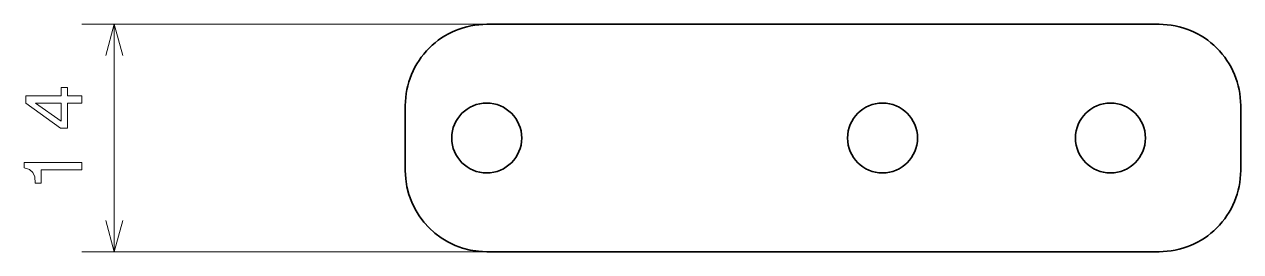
# Model space of a CAD drawing. Extents: x 107.6 to 182.3, y 111.1 to 125.1.
import ezdxf

# ---------------------------------------------------------------- set-up
doc = ezdxf.new("R2010")
doc.units = 0

msp = doc.modelspace()

# ---------------------------------------------------------------- linework, layer by layer
at = {"color": 7, "lineweight": 13}
for p, q in [((140.962479, 125.078217), (111.084023, 125.078217)), ((152.274643, 111.078217), (111.084023, 111.078217))]:
    msp.add_line(p, q, dxfattribs=at)
at = {"color": 7, "lineweight": 13, "ltscale": 0.35}
msp.add_line((113.084023, 111.078217), (113.084023, 125.078217), dxfattribs=at)
at = {"color": 7, "lineweight": 35, "ltscale": 0.175}
for p, q in [((142.962479, 125.078217), (135.962479, 125.078217)), ((142.962479, 111.078217), (135.962479, 111.078217))]:
    msp.add_line(p, q, dxfattribs=at)
at = {"color": 7, "lineweight": 35, "ltscale": 0.282804}
for p, q in [((142.962479, 125.078217), (154.274643, 125.078217)), ((142.962479, 111.078217), (154.274643, 111.078217))]:
    msp.add_line(p, q, dxfattribs=at)
at = {"color": 7, "lineweight": 35}
for p, q in [((177.274643, 125.078217), (154.274643, 125.078217)), ((154.274643, 111.078217), (177.274643, 111.078217))]:
    msp.add_line(p, q, dxfattribs=at)
at = {"color": 7, "lineweight": 35, "ltscale": 0.1}
for p, q in [((130.962479, 116.078217), (130.962479, 120.078217)), ((182.274643, 116.078217), (182.274643, 120.078217))]:
    msp.add_line(p, q, dxfattribs=at)
at = {"color": 7, "lineweight": 13}
for points in [[(113.601662, 123.146362), (113.084023, 125.078217), (112.566383, 123.146362)], [(112.566383, 113.010071), (113.084023, 111.078217), (113.601662, 113.010071)]]:
    msp.add_lwpolyline(points, dxfattribs=at)
for points in [[(111.084023, 120.223602), (111.084023, 120.677498), (110.216591, 120.677498), (110.216591, 121.176773), (109.813126, 121.176773), (109.813126, 120.677498), (107.659668, 120.677498), (107.659668, 120.218567), (109.772781, 118.685425), (110.216591, 118.685425), (110.216591, 120.223602)], [(109.813126, 119.109055), (108.244682, 120.223602), (109.813126, 120.223602)], [(111.084023, 116.119431), (111.084023, 116.578362), (107.558807, 116.578362), (107.558807, 116.23542), (107.86644, 116.144646), (108.073219, 115.963089), (108.194252, 115.685707), (108.234596, 115.302422), (108.592667, 115.302422), (108.592667, 116.119431)]]:
    msp.add_lwpolyline(points, close=True, dxfattribs=at)
at = {"color": 7, "lineweight": 35}
for centre in [(135.962479, 118.078217), (160.274643, 118.078217), (174.274643, 118.078217)]:
    msp.add_circle(centre, 2.15, dxfattribs=at)
for centre, start, end in [((135.962479, 120.078217), 90.000003, 180.000005), ((177.274643, 120.078217), 0, 90.000003), ((135.962479, 116.078217), 180.000005, 269.999997), ((177.274643, 116.078217), 269.999997, 360)]:
    msp.add_arc(centre, 5, start, end, dxfattribs=at)

doc.saveas('drawing.dxf')
